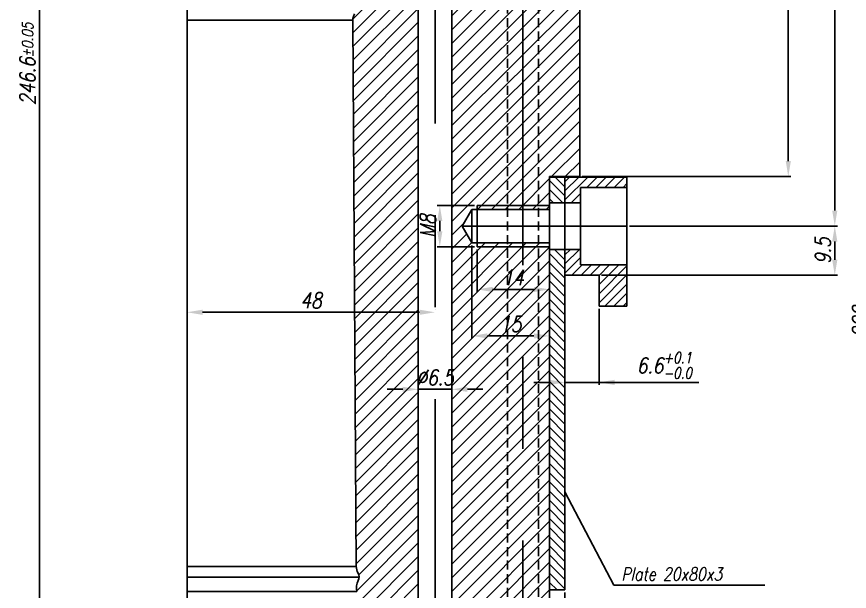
# Model space of a CAD drawing. Extents: x 5 to 829, y 5 to 582.
# Drawn here: x 85.8 to 247, y 277.2 to 388.5 of the extents above; entities that cross this region are included whole.
import ezdxf

# ---------------------------------------------------------------- set-up
doc = ezdxf.new("R2010")
doc.units = 0
doc.header["$LTSCALE"] = 7
doc.header["$MEASUREMENT"] = 0
doc.linetypes.add('CENTERX2', pattern=[20.32, 12.7, -2.54, 2.54, -2.54])
doc.linetypes.add('HIDDEN', pattern=[0.375, 0.25, -0.125])
doc.layers.get('DEFPOINTS').update_dxf_attribs({"linetype": 'CONTINUOUS', "lineweight": 15})
for name, color, linetype in [('CENTERLINE', 4, 'CENTERX2'), ('DETAIL', 3, 'CONTINUOUS'), ('DIMENSIONS', 2, 'CONTINUOUS'), ('HATCH', 3, 'CONTINUOUS'), ('HIDDEN', 3, 'HIDDEN'), ('TEXT', 2, 'CONTINUOUS')]:
    doc.layers.add(name, color=color, linetype=linetype)
doc.layers.add('OUTLINE', color=7, linetype='CONTINUOUS', lineweight=25)
doc.styles.add('ITALICT', font='ITALICT.shx', dxfattribs={"width": 0.8, "height": 3})
doc.dimstyles.get("Standard").update_dxf_attribs({"dimtxt": 3, "dimasz": 3, "dimexe": 0.5, "dimexo": 0.5, "dimgap": 0.8, "dimtad": 1, "dimdsep": 46, "dimtxsty": 'ITALICT', "dimcen": 0.09, "dimazin": 2, "dimtfac": 1, "dimtmove": 0, "dimatfit": 3, "dimfxl": 1, "dimtolj": 1, "dimtzin": 0, "dimarcsym": 0})
pattern_1 = [(45, (39.085, 223.1485), (-1.325825, 1.325825), [])]

# ---------------------------------------------------------------- blocks, each defined once
blk = doc.blocks.new('*D17')
at = {"layer": 'DEFPOINTS', "color": 0}
for p in [(174.96, 343.92), (188.96, 335.68), (188.96, 335.68)]:
    blk.add_point(p, dxfattribs=at)
at = {"layer": 'DIMENSIONS', "color": 0, "lineweight": -2}
for p, q in [((174.96, 343.42), (174.96, 335.18)), ((177.96, 335.68), (185.96, 335.68)), ((188.96, 335.18), (188.96, 335.18))]:
    blk.add_line(p, q, dxfattribs=at)
at = {"layer": 'DIMENSIONS', "color": 0}
for points in [[(177.96, 336.18), (177.96, 335.18), (174.96, 335.68)], [(185.96, 335.18), (185.96, 336.18), (188.96, 335.68)]]:
    blk.add_solid(points, dxfattribs=at)
at = {"layer": 'DIMENSIONS', "color": 0, "insert": (181.96, 337.98), "char_height": 3, "attachment_point": 5, "style": 'ITALICT'}
blk.add_mtext('\\A1;14', dxfattribs=at)
blk = doc.blocks.new('*D18')
at = {"layer": 'DEFPOINTS', "color": 0}
for p in [(173.96, 344.67), (188.96, 326.68), (188.96, 326.68)]:
    blk.add_point(p, dxfattribs=at)
at = {"layer": 'DIMENSIONS', "color": 0, "lineweight": -2}
for p, q in [((173.96, 344.17), (173.96, 326.18)), ((176.96, 326.68), (185.96, 326.68)), ((188.96, 326.18), (188.96, 326.18))]:
    blk.add_line(p, q, dxfattribs=at)
at = {"layer": 'DIMENSIONS', "color": 0}
for points in [[(176.96, 327.18), (176.96, 326.18), (173.96, 326.68)], [(185.96, 326.18), (185.96, 327.18), (188.96, 326.68)]]:
    blk.add_solid(points, dxfattribs=at)
at = {"layer": 'DIMENSIONS', "color": 0, "insert": (181.46, 328.98), "char_height": 3, "attachment_point": 5, "style": 'ITALICT'}
blk.add_mtext('\\A1;15', dxfattribs=at)
blk = doc.blocks.new('*D26')
at = {"layer": 'DEFPOINTS', "color": 0}
for p in [(196.76, 483.62), (194.81, 357.52), (235.19, 357.52)]:
    blk.add_point(p, dxfattribs=at)
at = {"layer": 'DIMENSIONS', "color": 0, "lineweight": -2}
for p, q in [((197.26, 483.62), (235.69, 483.62)), ((235.19, 480.62), (235.19, 360.52)), ((195.31, 357.52), (235.69, 357.52))]:
    blk.add_line(p, q, dxfattribs=at)
at = {"layer": 'DIMENSIONS', "color": 0}
for points in [[(235.69, 480.62), (234.69, 480.62), (235.19, 483.62)], [(234.69, 360.52), (235.69, 360.52), (235.19, 357.52)]]:
    blk.add_solid(points, dxfattribs=at)
at = {"layer": 'DIMENSIONS', "color": 0, "insert": (232.89, 415.46), "char_height": 3, "attachment_point": 5, "rotation": 90, "style": 'ITALICT'}
blk.add_mtext('\\A1;126.1{}{\\H0.71x;\\C3;%%p0.1}', dxfattribs=at)
blk = doc.blocks.new('*D27')
at = {"layer": 'DEFPOINTS', "color": 0}
for p in [(196.76, 483.62), (203.96, 347.92), (244.19, 347.92)]:
    blk.add_point(p, dxfattribs=at)
at = {"layer": 'DIMENSIONS', "color": 0, "lineweight": -2}
for p, q in [((197.26, 483.62), (244.69, 483.62)), ((244.19, 480.62), (244.19, 350.92)), ((204.46, 347.92), (244.69, 347.92))]:
    blk.add_line(p, q, dxfattribs=at)
at = {"layer": 'DIMENSIONS', "color": 0}
for points in [[(244.69, 480.62), (243.69, 480.62), (244.19, 483.62)], [(243.69, 350.92), (244.69, 350.92), (244.19, 347.92)]]:
    blk.add_solid(points, dxfattribs=at)
at = {"layer": 'DIMENSIONS', "color": 0, "insert": (241.89, 413.19), "char_height": 3, "attachment_point": 5, "rotation": 90, "style": 'ITALICT'}
blk.add_mtext('\\A1;135.7{}{\\H0.71x;\\C3;%%p0.1}', dxfattribs=at)
blk = doc.blocks.new('*D28')
at = {"layer": 'DEFPOINTS', "color": 0}
for p in [(163.56, 316.34), (170.06, 316.34), (170.06, 316.34)]:
    blk.add_point(p, dxfattribs=at)
at = {"layer": 'DIMENSIONS', "color": 0, "lineweight": -2}
for p, q in [((160.56, 316.34), (157.56, 316.34)), ((163.56, 316.84), (163.56, 316.84)), ((163.56, 316.34), (170.06, 316.34)), ((170.06, 316.84), (170.06, 316.84)), ((173.06, 316.34), (176.06, 316.34))]:
    blk.add_line(p, q, dxfattribs=at)
at = {"layer": 'DIMENSIONS', "color": 0}
for points in [[(160.56, 315.84), (160.56, 316.84), (163.56, 316.34)], [(173.06, 316.84), (173.06, 315.84), (170.06, 316.34)]]:
    blk.add_solid(points, dxfattribs=at)
at = {"layer": 'DIMENSIONS', "color": 0, "insert": (166.81, 318.64), "char_height": 3, "attachment_point": 5, "style": 'ITALICT'}
blk.add_mtext('\\A1;%%c6.5', dxfattribs=at)
blk = doc.blocks.new('*D29')
at = {"layer": 'DEFPOINTS', "color": 0}
for p in [(113.77, 502.62), (90.22, 256.02), (118.81, 256.02)]:
    blk.add_point(p, dxfattribs=at)
at = {"layer": 'DIMENSIONS', "color": 0, "lineweight": -2}
for p, q in [((113.27, 502.62), (89.72, 502.62)), ((90.22, 499.62), (90.22, 259.02)), ((118.31, 256.02), (89.72, 256.02))]:
    blk.add_line(p, q, dxfattribs=at)
at = {"layer": 'DIMENSIONS', "color": 0}
for points in [[(90.72, 499.62), (89.72, 499.62), (90.22, 502.62)], [(89.72, 259.02), (90.72, 259.02), (90.22, 256.02)]]:
    blk.add_solid(points, dxfattribs=at)
at = {"layer": 'DIMENSIONS', "color": 0, "insert": (87.92, 379.32), "char_height": 3, "attachment_point": 5, "rotation": 90, "style": 'ITALICT'}
blk.add_mtext('\\A1;246.6{}{\\H0.71x;\\C3;%%p0.05}', dxfattribs=at)
blk = doc.blocks.new('*D31')
at = {"layer": 'DEFPOINTS', "color": 0}
for p in [(174.96, 351.92), (167.73, 343.92), (174.96, 343.92)]:
    blk.add_point(p, dxfattribs=at)
at = {"layer": 'DIMENSIONS', "color": 0, "lineweight": -2}
for p, q in [((174.46, 351.92), (167.23, 351.92)), ((167.73, 348.92), (167.73, 346.92)), ((174.46, 343.92), (167.23, 343.92))]:
    blk.add_line(p, q, dxfattribs=at)
at = {"layer": 'DIMENSIONS', "color": 0}
for points in [[(168.23, 348.92), (167.23, 348.92), (167.73, 351.92)], [(167.23, 346.92), (168.23, 346.92), (167.73, 343.92)]]:
    blk.add_solid(points, dxfattribs=at)
at = {"layer": 'DIMENSIONS', "color": 0, "insert": (165.43, 347.92), "char_height": 3, "attachment_point": 5, "rotation": 90, "style": 'ITALICT'}
blk.add_mtext('\\A1;M8', dxfattribs=at)
blk = doc.blocks.new('*D43')
at = {"layer": 'DEFPOINTS', "color": 0}
for p in [(90.22, 502.62), (80.62, 225.57), (118.81, 225.57)]:
    blk.add_point(p, dxfattribs=at)
at = {"layer": 'DIMENSIONS', "color": 0, "lineweight": -2}
for p, q in [((89.72, 502.62), (80.12, 502.62)), ((80.62, 499.62), (80.62, 228.57)), ((118.31, 225.57), (80.12, 225.57))]:
    blk.add_line(p, q, dxfattribs=at)
at = {"layer": 'DIMENSIONS', "color": 0}
for points in [[(81.12, 499.62), (80.12, 499.62), (80.62, 502.62)], [(80.12, 228.57), (81.12, 228.57), (80.62, 225.57)]]:
    blk.add_solid(points, dxfattribs=at)
at = {"layer": 'DIMENSIONS', "color": 0, "insert": (77.33, 364.09), "char_height": 3, "attachment_point": 5, "rotation": 90, "style": 'ITALICT'}
blk.add_mtext('\\A1;277.05{}{\\H0.71x;\\C3;\\S+0.08^ -0.07;}', dxfattribs=at)
blk = doc.blocks.new('*D51')
at = {"layer": 'DEFPOINTS', "color": 0}
for p in [(118.81, 331.25), (118.81, 331.25), (166.81, 331.25)]:
    blk.add_point(p, dxfattribs=at)
at = {"layer": 'DIMENSIONS', "color": 0, "lineweight": -2}
for p, q in [((118.81, 331.75), (118.81, 331.75)), ((163.81, 331.25), (121.81, 331.25)), ((166.81, 331.75), (166.81, 331.75))]:
    blk.add_line(p, q, dxfattribs=at)
at = {"layer": 'DIMENSIONS', "color": 0}
for points in [[(121.81, 331.75), (121.81, 330.75), (118.81, 331.25)], [(163.81, 330.75), (163.81, 331.75), (166.81, 331.25)]]:
    blk.add_solid(points, dxfattribs=at)
at = {"layer": 'DIMENSIONS', "color": 0, "insert": (142.81, 333.55), "char_height": 3, "attachment_point": 5, "style": 'ITALICT'}
blk.add_mtext('\\A1;48', dxfattribs=at)
blk = doc.blocks.new('*D52')
at = {"layer": 'DEFPOINTS', "color": 0}
for p in [(198.56, 332.42), (191.96, 317.68), (198.56, 317.68)]:
    blk.add_point(p, dxfattribs=at)
at = {"layer": 'DIMENSIONS', "color": 0, "lineweight": -2}
for p, q in [((198.56, 331.92), (198.56, 317.18)), ((188.96, 317.68), (185.96, 317.68)), ((191.96, 318.18), (191.96, 318.18)), ((191.96, 317.68), (198.56, 317.68)), ((198.56, 317.68), (217.87, 317.68)), ((201.56, 317.68), (204.56, 317.68))]:
    blk.add_line(p, q, dxfattribs=at)
at = {"layer": 'DIMENSIONS', "color": 0}
for points in [[(188.96, 317.18), (188.96, 318.18), (191.96, 317.68)], [(201.56, 318.18), (201.56, 317.18), (198.56, 317.68)]]:
    blk.add_solid(points, dxfattribs=at)
at = {"layer": 'DIMENSIONS', "color": 0, "insert": (211.21, 320.96), "char_height": 3, "attachment_point": 5, "style": 'ITALICT'}
blk.add_mtext('\\A1;6.6{}{\\H0.71x;\\C3;\\S+0.1^ -0.0;}', dxfattribs=at)
blk = doc.blocks.new('*D53')
at = {"layer": 'DEFPOINTS', "color": 0}
for p in [(203.96, 347.92), (244.19, 347.92), (198.56, 338.42)]:
    blk.add_point(p, dxfattribs=at)
at = {"layer": 'DIMENSIONS', "color": 0, "lineweight": -2}
for p, q in [((204.46, 347.92), (244.69, 347.92)), ((244.19, 341.42), (244.19, 344.92)), ((199.06, 338.42), (244.69, 338.42))]:
    blk.add_line(p, q, dxfattribs=at)
at = {"layer": 'DIMENSIONS', "color": 0}
for points in [[(244.69, 344.92), (243.69, 344.92), (244.19, 347.92)], [(243.69, 341.42), (244.69, 341.42), (244.19, 338.42)]]:
    blk.add_solid(points, dxfattribs=at)
at = {"layer": 'DIMENSIONS', "color": 0, "insert": (241.89, 343.17), "char_height": 3, "attachment_point": 5, "rotation": 90, "style": 'ITALICT'}
blk.add_mtext('\\A1;9.5', dxfattribs=at)
blk = doc.blocks.new('*D55')
at = {"layer": 'DEFPOINTS', "color": 0}
for p in [(191.96, 277.52), (118.81, 225.57), (118.81, 185.45)]:
    blk.add_point(p, dxfattribs=at)
at = {"layer": 'DIMENSIONS', "color": 0, "lineweight": -2}
for p, q in [((191.96, 277.02), (191.96, 184.95)), ((188.96, 185.45), (142.18, 185.45))]:
    blk.add_line(p, q, dxfattribs=at)
at = {"layer": 'DIMENSIONS', "color": 0}
blk.add_solid([(188.96, 184.95), (188.96, 185.95), (191.96, 185.45)], dxfattribs=at)
at = {"layer": 'DIMENSIONS', "color": 0, "insert": (155.39, 187.75), "char_height": 3, "attachment_point": 5, "style": 'ITALICT'}
blk.add_mtext('\\A1;146.3 RAVNO', dxfattribs=at)
blk = doc.blocks.new('*D74')
at = {"layer": 'DEFPOINTS', "color": 0}
for p in [(145.81, 502.62), (166.81, 502.62), (161.32, 485.7), (166.81, 418.39), (166.81, 225.57)]:
    blk.add_point(p, dxfattribs=at)
at = {"layer": 'DIMENSIONS', "color": 0, "lineweight": -2}
blk.add_arc((166.81, 418.39), 67.53, 92.5455, 101.4545, dxfattribs=at)
at = {"layer": 'DIMENSIONS', "color": 0}
for points in [[(163.82, 485.36), (163.8, 486.36), (166.81, 485.92)], [(153.29, 485.07), (153.51, 484.09), (150.47, 483.92)]]:
    blk.add_solid(points, dxfattribs=at)
at = {"layer": 'DIMENSIONS', "color": 0, "insert": (158.3, 487.7), "char_height": 3, "attachment_point": 5, "rotation": 7, "style": 'ITALICT'}
blk.add_mtext('\\A1;14%%d', dxfattribs=at)
blk = doc.blocks.new('*D98')
at = {"layer": 'DEFPOINTS', "color": 0}
for p in [(186.81, 427.57), (251.39, 427.57), (185.96, 225.57)]:
    blk.add_point(p, dxfattribs=at)
at = {"layer": 'DIMENSIONS', "color": 0, "lineweight": -2}
for p, q in [((187.31, 427.57), (251.89, 427.57)), ((251.39, 228.57), (251.39, 424.57)), ((186.46, 225.57), (251.89, 225.57))]:
    blk.add_line(p, q, dxfattribs=at)
at = {"layer": 'DIMENSIONS', "color": 0}
for points in [[(251.89, 424.57), (250.89, 424.57), (251.39, 427.57)], [(250.89, 228.57), (251.89, 228.57), (251.39, 225.57)]]:
    blk.add_solid(points, dxfattribs=at)
at = {"layer": 'DIMENSIONS', "color": 0, "insert": (249.09, 329.4), "char_height": 3, "attachment_point": 5, "rotation": 90, "style": 'ITALICT'}
blk.add_mtext('\\A1;202', dxfattribs=at)

msp = doc.modelspace()

# ---------------------------------------------------------------- hatches: boundary and pattern name
at = {"layer": 'HATCH'}
h = msp.add_hatch(dxfattribs=at)
h.set_pattern_fill('ANSI31', color=256, scale=15)
h.set_pattern_definition(pattern_1)
h.paths.add_polyline_path([(163.5609, 417.9913), (161.3346, 426.9205), (151.0146, 418.3432, -0.16598704), (153.3109, 411.6168), (153.3109, 410.1168, -0.06127501), (151.6712, 396.7872, 0.04478765), (150.8409, 391.4828, 0.16291627), (151.1154, 390.4391, -0.25152532), (151.2393, 389.0252), (150.9987, 388.4645, 0.10337796), (150.8609, 387.7828), (151.5609, 282.0428, 0.13058072), (151.9081, 280.7699, -0.25900017), (151.936, 279.3139, 0.18712197), (151.6811, 277.1594), (152.8799, 272.5011, -0.06305061), (153.5109, 267.5168), (153.5109, 266.0168, -0.04985905), (152.8025, 258.93, -0.49956957), (154.684, 254.5168), (160.8328, 250.9668), (163.5609, 250.9668)])
h.paths.add_polyline_path([(157.179, 443.5878), (138.9642, 441.2696), (139.8109, 434.6168, 0.16174451), (144.1742, 425.5215), (150.2231, 419.2586, -0.01160509), (150.5692, 418.8832), (161.1466, 427.6744)])
h.paths.add_polyline_path([(151.5308, 466.2415), (136.0369, 464.2696), (138.8758, 441.964), (157.0085, 444.2718)])
h.paths.add_polyline_path([(145.8826, 488.8952), (133.1096, 487.2696), (135.9485, 464.964), (151.3603, 466.9255)])
h.paths.add_polyline_path([(141.6885, 502.6168), (134.6361, 502.6168, -0.44500401), (131.5679, 499.3835), (133.0213, 487.964), (145.7121, 489.5792), (144.5928, 494.0682), (143.8651, 493.8867)])
h.paths.add_polyline_path([(163.5609, 494.6168), (162.8109, 494.6168), (162.8109, 502.6168), (150.3109, 502.6168), (150.0087, 502.3146), (151.6275, 495.8221), (150.8997, 495.6407), (163.5609, 444.8595)])
h.paths.add_polyline_path([(163.5609, 502.6168), (162.8109, 502.6168), (162.8109, 494.6168), (163.5609, 494.6168)], flags=17)
h.paths.add_polyline_path([(150.0087, 502.3146), (149.39, 501.6959), (150.8997, 495.6407), (151.6275, 495.8221)])
h.paths.add_polyline_path([(142.4614, 502.6168), (141.6885, 502.6168), (143.8651, 493.8867), (144.5928, 494.0682)], flags=17)
h.paths.add_polyline_path([(142.3888, 481.3235), (144.6594, 472.2166), (149.0257, 473.3052), (146.7551, 482.4122)], flags=24)
h.paths.add_polyline_path([(138.3808, 455.1787), (147.4877, 457.4493), (146.3991, 461.8156), (137.2922, 459.545)], flags=24)
h.paths.add_polyline_path([(155.278, 485.0642), (161.8714, 485.8738), (161.3229, 490.3402), (154.7296, 489.5307)], flags=24)
h.paths.add_polyline_path([(162.118, 316.3862), (171.5038, 316.3862), (171.5038, 320.8862), (162.118, 320.8862)], flags=9)
h = msp.add_hatch(dxfattribs=at)
h.set_pattern_fill('ANSI31', color=256, scale=15)
h.set_pattern_definition(pattern_1)
h.paths.add_polyline_path([(183.8109, 429.2988), (183.7609, 502.6168), (170.8109, 502.6168), (170.8109, 494.6168), (170.0609, 494.6168), (170.0609, 233.5668), (170.8109, 233.5668), (170.8109, 225.5668), (183.8109, 225.5668), (183.8109, 343.9168), (174.9609, 343.9168), (174.9609, 344.6668), (173.9609, 344.6668), (172.0845, 347.9168), (173.9609, 351.1668), (174.9609, 351.1668), (174.9609, 351.9168), (183.8109, 351.9168)])
h.paths.add_polyline_path([(188.9609, 343.9168), (183.8109, 343.9168), (183.8109, 225.5668), (185.9609, 225.5668, 0.41421356), (188.9609, 228.5668)])
h.paths.add_polyline_path([(194.8109, 407.8668), (183.8109, 418.8668), (183.8109, 351.9168), (188.9609, 351.9168), (188.9609, 357.5168), (194.8109, 357.5168)])
h.paths.add_polyline_path([(162.8109, 233.5668), (163.5609, 233.5668), (163.5609, 238.1113), (156.3479, 235.486, 0.31529879), (155.3609, 234.0765), (155.3609, 227.767, 0.31529879), (156.0189, 226.8273), (159.4821, 225.5668), (162.8109, 225.5668)])
h.paths.add_polyline_path([(163.5609, 233.5668), (162.8109, 233.5668), (162.8109, 225.5668), (163.5609, 225.5668)])
h.paths.add_polyline_path([(170.8109, 233.5668), (170.0609, 233.5668), (170.0609, 225.5668), (170.8109, 225.5668)], flags=17)
h.paths.add_polyline_path([(188.9609, 344.6668), (183.8109, 344.6668), (183.8109, 343.9168), (188.9609, 343.9168)])
h.paths.add_polyline_path([(183.8109, 344.6668), (174.9609, 344.6668), (174.9609, 343.9168), (183.8109, 343.9168)], flags=17)
h.paths.add_polyline_path([(183.8109, 351.9168), (174.9609, 351.9168), (174.9609, 351.1668), (183.8109, 351.1668)], flags=17)
h.paths.add_polyline_path([(188.9609, 351.9168), (183.8109, 351.9168), (183.8109, 351.1668), (188.9609, 351.1668)])
h.paths.add_polyline_path([(170.8109, 502.6168), (170.0609, 502.6168), (170.0609, 494.6168), (170.8109, 494.6168)], flags=17)
h.paths.add_polyline_path([(171.902, 392.1928), (182.3162, 392.1928), (182.3162, 396.6928), (171.902, 396.6928)], flags=24)
h.paths.add_polyline_path([(179.3823, 335.7263), (184.5395, 335.7263), (184.5395, 340.2263), (179.3823, 340.2263)], flags=9)
h.paths.add_polyline_path([(178.8252, 326.7263), (184.0966, 326.7263), (184.0966, 331.2263), (178.8252, 331.2263)], flags=9)
h.paths.add_polyline_path([(162.118, 316.3862), (171.5038, 316.3862), (171.5038, 320.8862), (162.118, 320.8862)], flags=9)
h.paths.add_polyline_path([(174.5754, 237.307), (175.848, 230.0898), (180.2796, 230.8712), (179.007, 238.0884)], flags=24)
h = msp.add_hatch(dxfattribs=at)
h.set_pattern_fill('ANSI31', color=256, scale=10, angle=90, style=0)
h.set_pattern_definition([(135, (-8.2944, 135.052), (-0.8838835, -0.8838835), [])])
h.paths.add_polyline_path([(191.9609, 277.5168), (191.9609, 286.9168), (188.9609, 286.9168), (188.9609, 277.5168)])
h.paths.add_polyline_path([(188.9609, 286.9168), (191.9609, 286.9168), (191.9609, 310.9168), (188.9609, 310.9168)])
h.paths.add_polyline_path([(188.9609, 310.9168), (191.9609, 310.9168), (191.9609, 322.9168), (188.9609, 322.9168)])
h.paths.add_polyline_path([(191.9609, 343.4168), (188.9609, 343.4168), (188.9609, 322.9168), (191.9609, 322.9168)])
h.paths.add_polyline_path([(191.9609, 357.4168), (188.9609, 357.4168), (188.9609, 352.4168), (191.9609, 352.4168)])
h = msp.add_hatch(dxfattribs=at)
h.set_pattern_fill('ANSI31', color=256, scale=10, style=0)
h.set_pattern_definition([(45, (-8.2944, 135.052), (-0.8838835, 0.8838835), [])])
h.paths.add_polyline_path([(194.9609, 352.4168), (194.9609, 355.4168), (203.9609, 355.4168), (203.9609, 357.4168), (191.9609, 357.4168), (191.9609, 352.4168)])
h.paths.add_polyline_path([(203.9609, 332.4168), (203.9609, 340.4168), (194.9609, 340.4168), (194.9609, 343.4168), (191.9609, 343.4168), (191.9609, 338.4168), (198.5609, 338.4168), (198.5609, 332.4168)])

# ---------------------------------------------------------------- linework, layer by layer
at = {"layer": 'CENTERLINE'}
for p, q in [((166.8109, 225.5668), (166.8109, 502.6168)), ((183.8109, 429.2988), (183.8109, 225.5668)), ((172.0845, 347.9168), (203.9609, 347.9168))]:
    msp.add_line(p, q, dxfattribs=at)
at = {"layer": 'DETAIL'}
for p, q in [((118.8109, 387.7828), (150.8609, 387.7828)), ((118.8109, 282.0428), (151.5609, 282.0428)), ((118.8109, 280.0168), (152.1109, 280.0168)), ((118.8109, 277.2428), (151.6609, 277.2428))]:
    msp.add_line(p, q, dxfattribs=at)
at = {"layer": 'DIMENSIONS'}
for p, q in [((174.9609, 351.9168), (188.9609, 351.9168)), ((174.9609, 343.9168), (188.9609, 343.9168))]:
    msp.add_line(p, q, dxfattribs=at)
at = {"layer": 'HIDDEN'}
for p, q in [((180.8109, 427.5668), (180.8109, 225.5668)), ((186.8109, 427.5668), (186.8109, 225.6897))]:
    msp.add_line(p, q, dxfattribs=at)
at = {"layer": 'OUTLINE'}
for p, q in [((118.8109, 502.6168), (118.8109, 225.5668)), ((170.0609, 225.5668), (170.0609, 502.6168)), ((163.5609, 250.9668), (163.5609, 417.9913)), ((194.8109, 407.8668), (194.8109, 357.5168)), ((150.9987, 388.4645), (151.2393, 389.0252)), ((150.8609, 387.7828), (151.5609, 282.0428)), ((188.9609, 357.5168), (194.8109, 357.5168)), ((188.9609, 357.5168), (188.9609, 228.5668)), ((188.9609, 357.4168), (203.9609, 357.4168)), ((191.9609, 357.4168), (191.9609, 277.5168)), ((203.9609, 357.4168), (203.9609, 332.4168)), ((194.9609, 355.4168), (203.9609, 355.4168)), ((194.9609, 355.4168), (194.9609, 340.4168)), ((174.9609, 351.9168), (174.9609, 343.9168)), ((188.9609, 352.4168), (194.9609, 352.4168)), ((173.9609, 351.1668), (172.0845, 347.9168)), ((173.9609, 351.1668), (173.9609, 344.6668)), ((173.9609, 351.1668), (188.9609, 351.1668)), ((173.9609, 344.6668), (172.0845, 347.9168)), ((173.9609, 344.6668), (188.9609, 344.6668)), ((188.9609, 343.4168), (194.9609, 343.4168)), ((194.9609, 340.4168), (203.9609, 340.4168)), ((191.9609, 338.4168), (198.5609, 338.4168)), ((198.5609, 338.4168), (198.5609, 332.4168)), ((198.5609, 332.4168), (203.9609, 332.4168)), ((188.9609, 277.5168), (191.9609, 277.5168))]:
    msp.add_line(p, q, dxfattribs=at)
for centre, radius, start, end in [((152.5609, 387.794), 1.7, 156.770673, 180.379293), ((154.1299, 282.0598), 2.5691, 180.379293, 210.137811), ((150.6109, 280.0168), 1.5, 332.055633, 30.137811), ((154.5862, 277.908), 3, 152.055633, 192.811584)]:
    msp.add_arc(centre, radius, start, end, dxfattribs=at)
at = {"layer": 'TEXT'}
for p, q in [((191.9609, 296.4922), (201.4329, 278.4533)), ((201.4329, 278.4533), (230.6652, 278.4533))]:
    msp.add_line(p, q, dxfattribs=at)

# ---------------------------------------------------------------- texts
at = {"layer": 'TEXT', "style": 'ITALICT', "width": 0.8}
msp.add_text('Plate 20x80x3', height=2.5, dxfattribs=at).set_placement((202.8562, 279.3391))

# ---------------------------------------------------------------- dimensions: what is measured, and where the dimension line sits
at = {"layer": 'DIMENSIONS'}
for base, p1, p2, text, override, picture, middle in [((80.6155, 225.5668), (90.2234, 502.6168), (118.8109, 225.5668), '<>{}{\\H0.71x;\\C3;\\S+0.08^ -0.07;}', {"dimtp": 0.08, "dimtm": 0.07}, '*D43', (77.3305, 364.0918)), ((90.2234, 256.0168), (113.7741, 502.6168), (118.8109, 256.0168), '<>{}{\\H0.71x;\\C3;%%p0.05}', {"dimtp": 0.05, "dimtm": 0.05}, '*D29', (87.9234, 379.3168))]:
    dim = msp.add_linear_dim(base=base, p1=p1, p2=p2, angle=90, text=text, dimstyle='Standard', override=override, dxfattribs=at)
    dim.commit()
    dim.dimension.update_dxf_attribs({"geometry": picture, "text_midpoint": middle})
dim = msp.add_angular_dim_2l(base=(161.3166, 485.6989), line1=((166.8109, 418.3904), (145.8109, 502.6168)), line2=((166.8109, 225.5668), (166.8109, 502.6168)), dimstyle='Standard', dxfattribs=at)
dim.commit()
dim.dimension.update_dxf_attribs({"geometry": '*D74', "text_midpoint": (158.3005, 487.7022)})
for base, p2, picture, middle in [((235.1882, 357.5168), (194.8109, 357.5168), '*D26', (235.1882, 415.4585)), ((244.1882, 347.9168), (203.9609, 347.9168), '*D27', (244.1882, 413.1852))]:
    dim = msp.add_linear_dim(base=base, p1=(196.7609, 483.6168), p2=p2, angle=90, text='<>{}{\\H0.71x;\\C3;%%p0.1}', dimstyle='Standard', override={"dimtp": 0.1, "dimtm": 0.1, "dimtmove": 0}, dxfattribs=at)
    dim.commit()
    dim.dimension.update_dxf_attribs({"geometry": picture, "text_midpoint": middle, "dimtype": 160})
dim = msp.add_linear_dim(base=(251.3852, 427.5668), p1=(185.9609, 225.5668), p2=(186.8109, 427.5668), angle=90, dimstyle='Standard', override={"dimtmove": 0}, dxfattribs=at)
dim.commit()
dim.dimension.update_dxf_attribs({"geometry": '*D98', "text_midpoint": (251.3852, 329.4039), "dimtype": 160})
dim = msp.add_linear_dim(base=(167.7339, 343.9168), p1=(174.9609, 351.9168), p2=(174.9609, 343.9168), angle=90, text='M<>', dimstyle='Standard', dxfattribs=at)
dim.commit()
dim.dimension.update_dxf_attribs({"geometry": '*D31', "text_midpoint": (167.7339, 347.9168), "dimtype": 160})
dim = msp.add_linear_dim(base=(244.1882, 347.9168), p1=(198.5609, 338.4168), p2=(203.9609, 347.9168), angle=90, dimstyle='Standard', dxfattribs=at)
dim.commit()
dim.dimension.update_dxf_attribs({"geometry": '*D53', "text_midpoint": (241.8882, 343.1668)})
dim = msp.add_linear_dim(base=(188.9609, 326.6763), p1=(173.9609, 344.6668), p2=(188.9609, 326.6763), dimstyle='Standard', override={"dimtmove": 0}, dxfattribs=at)
dim.commit()
dim.dimension.update_dxf_attribs({"geometry": '*D18', "text_midpoint": (181.4609, 326.6763), "dimtype": 160})
dim = msp.add_linear_dim(base=(188.9609, 335.6763), p1=(174.9609, 343.9168), p2=(188.9609, 335.6763), dimstyle='Standard', override={"dimtmove": 0}, dxfattribs=at)
dim.commit()
dim.dimension.update_dxf_attribs({"geometry": '*D17', "text_midpoint": (181.9609, 337.9763)})
dim = msp.add_linear_dim(base=(118.8109, 331.2476), p1=(166.8109, 331.2476), p2=(118.8109, 331.2476), dimstyle='Standard', dxfattribs=at)
dim.commit()
dim.dimension.update_dxf_attribs({"geometry": '*D51', "text_midpoint": (142.8109, 333.5476)})
for base, p1, p2, text, override, picture, middle in [((198.5609, 317.6763), (191.9609, 317.6763), (198.5609, 332.4168), '<>{}{\\H0.71x;\\C3;\\S+0.1^ -0.0;}', {"dimtp": 0.1, "dimtm": 0, "dimtdec": 1, "dimtmove": 0, "dimtzin": 0}, '*D52', (211.2142, 317.6763)), ((118.8109, 185.448), (191.9609, 277.5168), (118.8109, 225.5668), '<> RAVNO', {"dimlfac": 2, "dimse2": 1, "dimsd2": 1, "dimtmove": 0}, '*D55', (155.3859, 185.448))]:
    dim = msp.add_linear_dim(base=base, p1=p1, p2=p2, text=text, dimstyle='Standard', override=override, dxfattribs=at)
    dim.commit()
    dim.dimension.update_dxf_attribs({"geometry": picture, "text_midpoint": middle, "dimtype": 160})
dim = msp.add_linear_dim(base=(170.0609, 316.3362), p1=(163.5609, 316.3362), p2=(170.0609, 316.3362), text='%%c<>', dimstyle='Standard', dxfattribs=at)
dim.commit()
dim.dimension.update_dxf_attribs({"geometry": '*D28', "text_midpoint": (166.8109, 316.3362), "dimtype": 160})

doc.saveas('drawing.dxf')
